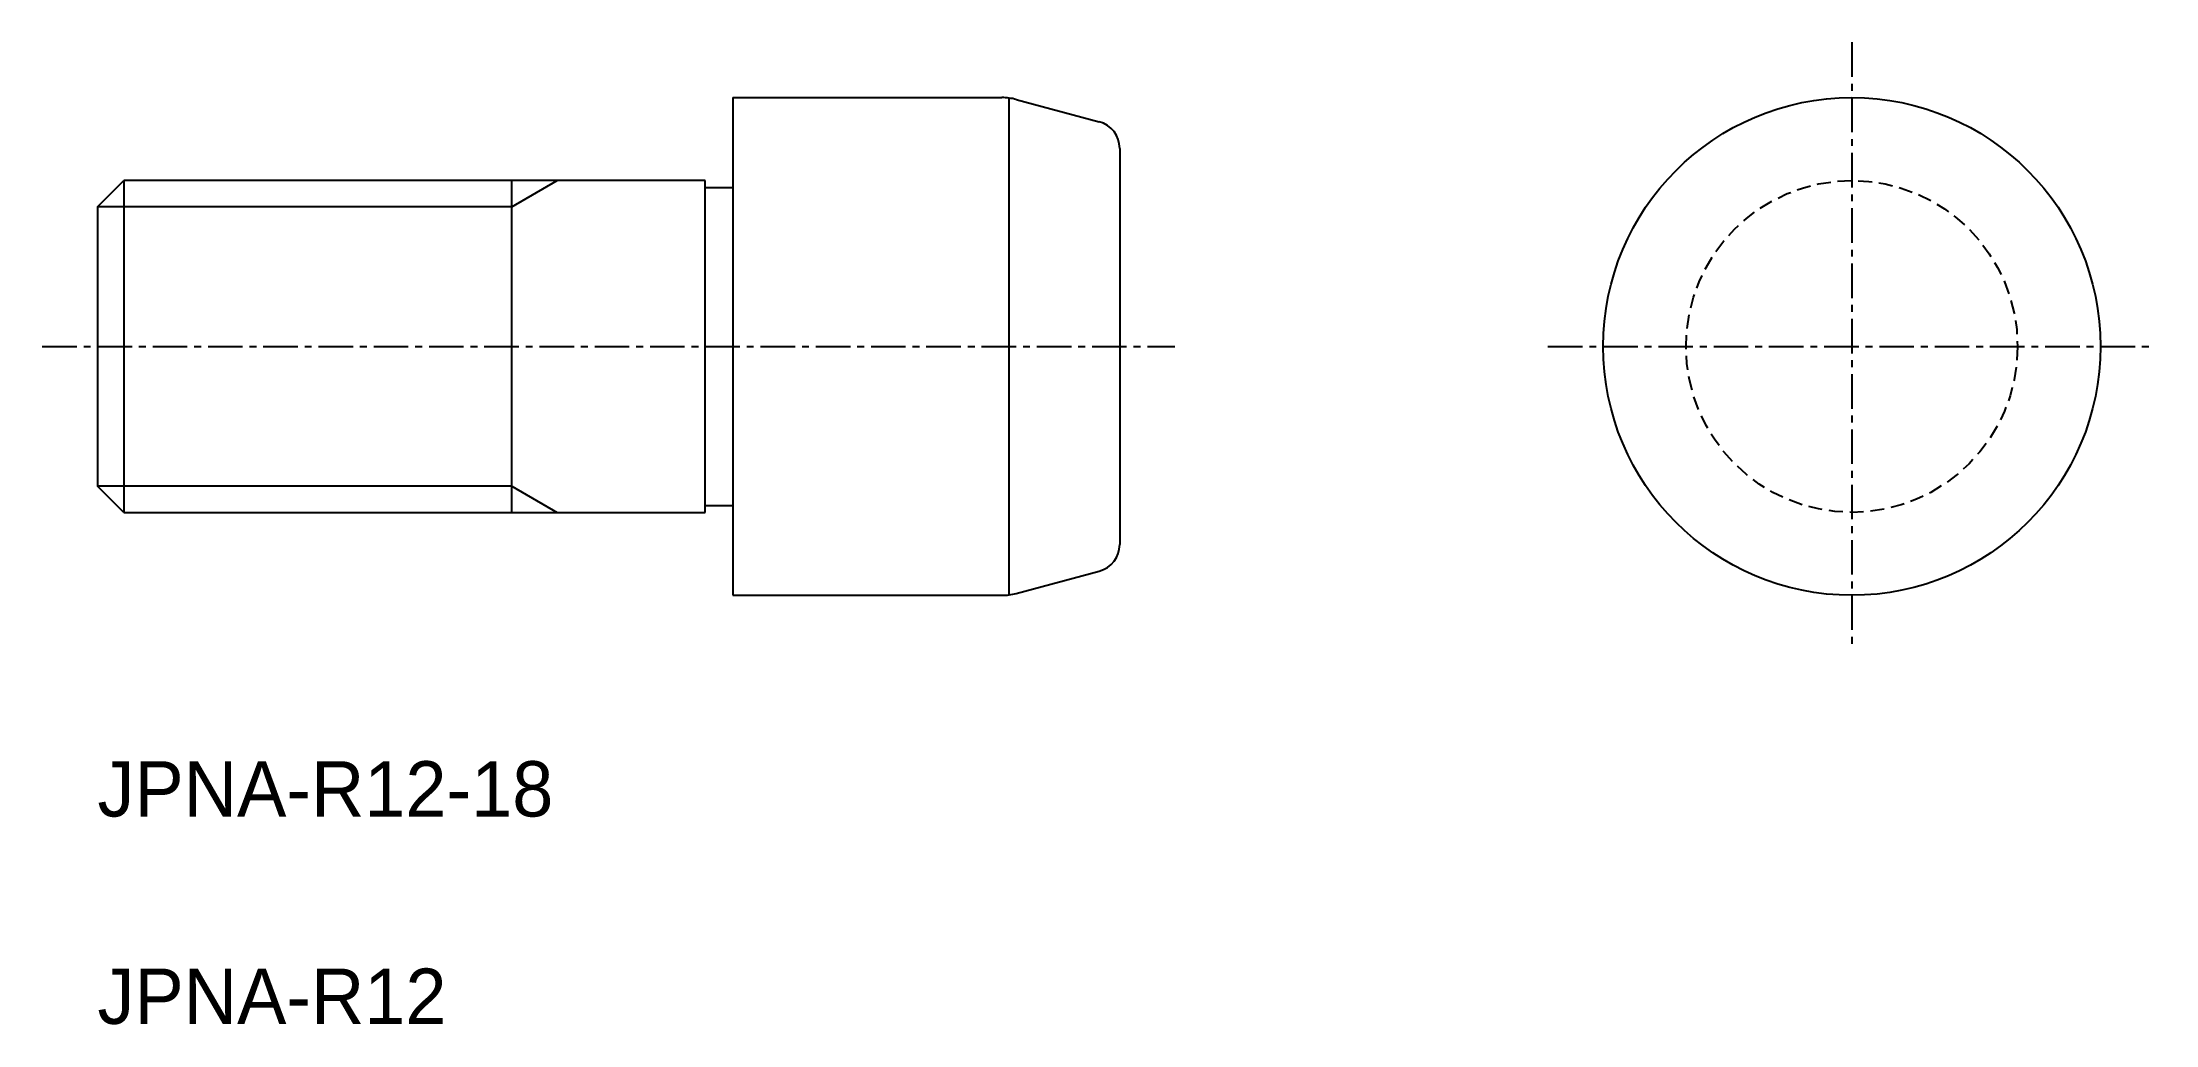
# Model space of a CAD drawing. Extents: x -1749.2 to -1672.7, y -604.7 to -569.2.
import ezdxf

# ---------------------------------------------------------------- set-up
doc = ezdxf.new("R2010")
doc.units = 0
doc.linetypes.add('CENTER', pattern=[2, 1.25, -0.25, 0.25, -0.25])
doc.linetypes.add('DASHED', pattern=[0.75, 0.5, -0.25])
doc.layers.get('0').update_dxf_attribs({"linetype": 'CONTINUOUS'})
doc.layers.add('CENTER', color=1, linetype='CENTER')

msp = doc.modelspace()

# ---------------------------------------------------------------- linework, layer by layer
at = {"color": 7, "linetype": 'CONTINUOUS'}
for p, q in [((-1724.221, -571.213), (-1714.484, -571.213)), ((-1724.221, -571.213), (-1724.221, -589.213)), ((-1714.221, -589.196), (-1714.221, -571.231)), ((-1713.966, -571.282), (-1710.962, -572.087)), ((-1710.221, -573.053), (-1710.221, -587.374)), ((-1747.221, -575.16), (-1746.274, -574.213)), ((-1725.221, -574.213), (-1746.274, -574.213)), ((-1746.274, -574.213), (-1746.274, -586.213)), ((-1732.221, -586.213), (-1732.221, -574.213)), ((-1725.221, -586.213), (-1725.221, -574.213)), ((-1747.221, -575.16), (-1747.221, -585.266)), ((-1746.274, -586.213), (-1747.221, -585.266)), ((-1746.274, -586.213), (-1725.221, -586.213)), ((-1713.966, -589.145), (-1710.962, -588.34)), ((-1724.221, -589.213), (-1714.484, -589.213))]:
    msp.add_line(p, q, dxfattribs=at)
at = {"color": 3}
for p, q in [((-1732.221, -575.16), (-1730.58, -574.213)), ((-1732.221, -575.16), (-1747.221, -575.16)), ((-1732.221, -585.266), (-1747.221, -585.266)), ((-1732.221, -585.266), (-1730.58, -586.213))]:
    msp.add_line(p, q, dxfattribs=at)
for p, q in [((-1725.221, -574.463), (-1724.221, -574.463)), ((-1725.221, -585.963), (-1724.221, -585.963))]:
    msp.add_line(p, q)
at = {"color": 7, "linetype": 'CONTINUOUS'}
msp.add_circle((-1683.721, -580.213), 9, dxfattribs=at)
at = {"color": 3, "linetype": 'DASHED'}
msp.add_circle((-1683.721, -580.213), 6, dxfattribs=at)
at = {"color": 7, "linetype": 'CONTINUOUS'}
for centre, radius, start, end in [((-1714.484, -573.213), 2, 75, 90), ((-1711.221, -573.053), 1, 0, 75), ((-1711.221, -587.374), 1, 285, 360), ((-1714.484, -587.213), 2, 270, 285)]:
    msp.add_arc(centre, radius, start, end, dxfattribs=at)
at = {"layer": 'CENTER', "color": 1, "linetype": 'CENTER'}
for p, q in [((-1683.721, -569.213), (-1683.721, -591.213)), ((-1749.221, -580.213), (-1708.221, -580.213)), ((-1694.721, -580.213), (-1672.721, -580.213))]:
    msp.add_line(p, q, dxfattribs=at)

# ---------------------------------------------------------------- texts
for s, p in [('JPNA-R12-18', (-1747.221, -597.213)), ('JPNA-R12', (-1747.221, -604.713))]:
    msp.add_text(s, height=2).set_placement(p)

doc.saveas('drawing.dxf')
